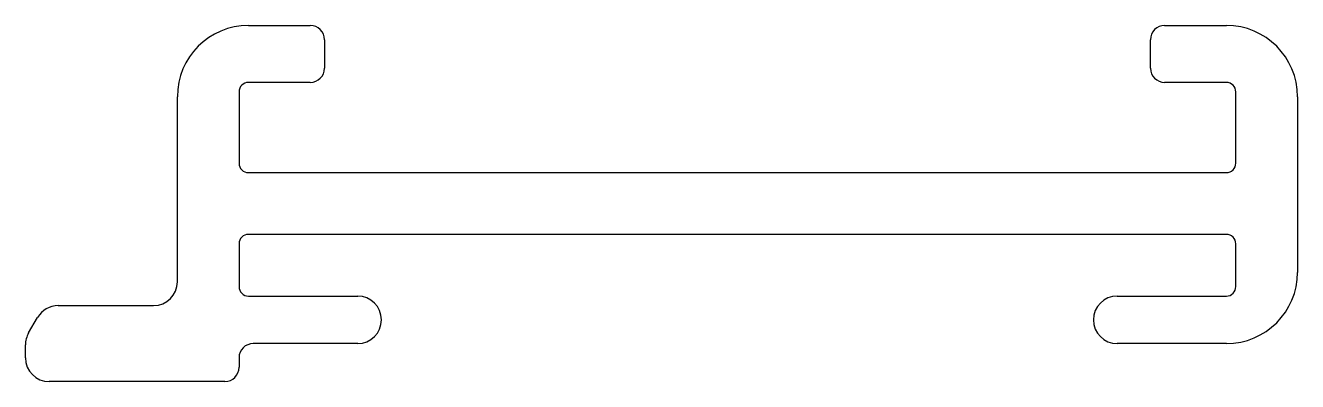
# Model space of a CAD drawing. Extents: x 586 to 612.8, y 533.1 to 540.6.
import ezdxf

# ---------------------------------------------------------------- set-up
doc = ezdxf.new("R2010")
doc.units = 0
doc.layers.get('0').update_dxf_attribs({"linetype": 'CONTINUOUS'})

msp = doc.modelspace()

# ---------------------------------------------------------------- linework, layer by layer
for p, q in [((590.729, 540.617), (592.029, 540.617)), ((610.029, 540.617), (611.329, 540.617)), ((592.329, 540.317), (592.329, 539.717)), ((609.729, 539.717), (609.729, 540.317)), ((590.529, 539.217), (590.529, 537.717)), ((592.029, 539.417), (590.729, 539.417)), ((611.329, 539.417), (610.029, 539.417)), ((611.529, 537.717), (611.529, 539.217)), ((589.229, 535.217), (589.229, 539.117)), ((612.829, 539.117), (612.829, 535.417)), ((590.729, 537.517), (611.329, 537.517)), ((590.529, 536.017), (590.529, 535.117)), ((611.329, 536.217), (590.729, 536.217)), ((611.529, 535.117), (611.529, 536.017)), ((586.718, 534.717), (588.729, 534.717)), ((590.729, 534.917), (593.029, 534.917)), ((609.029, 534.917), (611.329, 534.917)), ((586.096, 534.14), (586.285, 534.467)), ((586.029, 533.617), (586.029, 533.89)), ((593.029, 533.917), (590.829, 533.917)), ((611.329, 533.917), (609.029, 533.917)), ((590.529, 533.617), (590.529, 533.417)), ((590.229, 533.117), (586.529, 533.117))]:
    msp.add_line(p, q)
for centre, radius, start, end in [((590.729, 539.117), 1.5, 90, 180), ((592.029, 540.317), 0.3, 0, 90), ((610.029, 540.317), 0.3, 90, 180), ((611.329, 539.117), 1.5, 0, 90), ((592.029, 539.717), 0.3, 270, 0), ((610.029, 539.717), 0.3, 180, 270), ((590.729, 539.217), 0.2, 90, 180), ((611.329, 539.217), 0.2, 0, 90), ((590.729, 537.717), 0.2, 180, 270), ((611.329, 537.717), 0.2, 270, 0), ((590.729, 536.017), 0.2, 90, 180), ((611.329, 536.017), 0.2, 360, 90), ((588.729, 535.217), 0.5, 270, 0), ((611.329, 535.417), 1.5, 270, 0), ((590.729, 535.117), 0.2, 180, 270), ((611.329, 535.117), 0.2, 270, 0), ((586.718, 534.217), 0.5, 90, 150), ((593.029, 534.417), 0.5, 0, 90), ((609.029, 534.417), 0.5, 90, 180), ((593.029, 534.417), 0.5, 270, 0), ((609.029, 534.417), 0.5, 180, 270), ((586.529, 533.89), 0.5, 150, 180), ((590.829, 533.617), 0.3, 90, 180), ((586.529, 533.617), 0.5, 180, 270), ((590.229, 533.417), 0.3, 270, 0)]:
    msp.add_arc(centre, radius, start, end)

doc.saveas('drawing.dxf')
